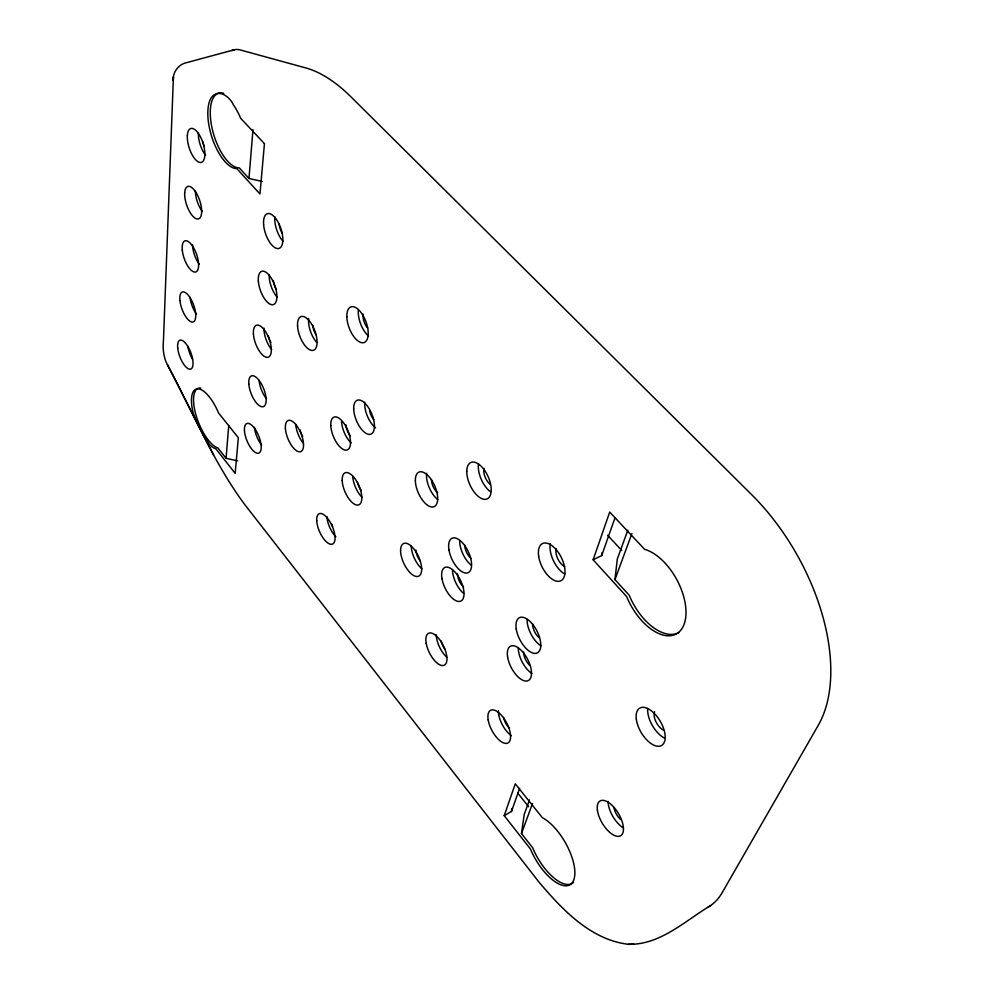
<?xml version="1.0" encoding="UTF-8"?>
<svg xmlns="http://www.w3.org/2000/svg" width="994" height="994" viewBox="0 0 994 994"><rect width="100%" height="100%" fill="white"/><g stroke="black" fill="none" stroke-linecap="round" stroke-linejoin="round"><path stroke-width="1.49" d="M237.591 460.868L226.06 458.296L228.744 425.556M262.279 181.455L248.972 178.498L252.961 129.68M679.337 632.296A47.538 26.378 61.6 0 1 629.202 595.232L614.951 579.614L617.299 559.038L627.81 530.212M593.132 559.796L609.72 512.084L644.621 549.334A47.575 26.329 61.6 0 1 683.661 596.512A47.575 26.329 61.6 0 1 668.689 635.812A47.575 26.329 61.6 0 1 626.618 596.562L593.132 559.796L601.693 555.559L602.053 552.614M573.476 882.448A39.375 17.097 60 0 1 532.585 847.671L521.465 833.531L524.236 814.359L529.491 799.934M504.219 815.639L515.265 783.831L542.339 817.664A39.4 17.072 60 0 1 572.643 859.437A39.4 17.072 60 0 1 562.741 885.418A39.4 17.072 60 0 1 530.411 848.963L504.219 815.639L511.463 811.489L511.91 808.544M511.463 811.489L519.626 788.341M601.693 555.559L614.951 517.973M521.465 833.531L532.535 803.45M614.951 579.614L631.886 533.616M710.623 905.571C685.264 920.692 660.19 945.12 628.469 944.3C590.709 939.926 562.032 909.398 538.835 881.914L244.723 504.542C212.902 461.688 192.861 411.665 167.564 364.997L168.073 365.978C163.6 358.374 162.581 349.205 163.463 340.557L173.416 76.824L173.304 80.663C172.422 72.326 178.746 63.927 187.046 62.535L234.497 49.7M628.469 944.3L633.824 944.213M607.607 535.244L621.722 550.465M248.972 178.498L239.305 167.899A38.94 16.761 72.9 0 1 211.859 127.22A38.94 16.761 72.9 0 1 223.799 93.386M517.563 792.877L528.646 806.755M226.06 458.296L217.997 448.046A32.094 12.214 68.3 0 1 195.98 415.032A32.094 12.214 68.3 0 1 200.813 388.095M202.875 434.303L209.473 444.567A32.119 12.189 68.3 0 0 215.934 448.866L235.168 473.343L238.336 437.733L218.605 413.082A32.119 12.189 68.3 0 0 197.98 388.816A32.119 12.189 68.3 0 0 193.022 412.398L196.402 421.456L213.561 454.917M167.564 364.997L200.776 430.203M231.85 50.632A54.856 24.266 73.4 0 1 240.374 49.973L305.916 67.977A183.952 86.49 71 0 1 351.031 96.927L751.613 494.614A168.62 96.753 60.4 0 1 818.286 725.285L722.191 892.624A148.715 72.425 59.4 0 1 708.076 907.187M511.314 735.684A18.426 8.362 61.9 0 1 498.392 710.772M509.5 728.229A10.188 4.622 61.9 0 1 503.598 717.395M531.889 673.497A19.284 9.269 62.4 0 1 518.272 647.492M530.013 665.582A10.661 5.119 62.4 0 1 523.627 652.039M541.022 645.864A19.669 9.679 62.7 0 1 527.093 619.374M539.121 637.738A10.872 5.355 62.7 0 1 532.598 623.921M470.994 565.027A18.923 9.095 64.8 0 1 459.675 540.997M471.044 558.454A10.449 5.032 64.8 0 1 464.77 545.134M463.564 593.356A18.551 8.722 64.4 0 1 452.481 569.786M463.589 586.994A10.251 4.821 64.4 0 1 457.451 573.936M446.815 657.258A17.73 7.915 63.7 0 1 436.267 634.719M445.287 649.778A9.803 4.374 63.7 0 1 441.15 640.956M564.778 574.06A20.675 10.797 63.6 0 1 550.365 543.668M564.729 566.543A11.419 5.964 63.6 0 1 556.28 548.725M490.241 491.608A19.88 10.089 65.9 0 1 478.524 463.726M490.353 484.451A10.984 5.579 65.9 0 1 483.991 468.336M421.941 568.866A17.929 8.176 65.2 0 1 411.243 546.079M420.338 561.113A9.903 4.523 65.2 0 1 415.927 550.017M437.72 499.609A18.799 9.021 66.2 0 1 426.625 473.256M437.671 492.875A10.387 4.982 66.2 0 1 431.446 479.655M375.533 427.83A18.215 8.449 67.8 0 1 364.761 402.272M373.819 419.667A10.064 4.672 67.8 0 1 369.582 410.646M362.214 497.497A17.358 7.704 66.7 0 1 352.746 476.213M361.406 490.601A9.592 4.249 66.7 0 1 357.355 481.978M261.658 445.113A15.892 6.424 68 0 1 254.476 427.283M266.491 398.78A16.413 6.809 68.7 0 1 259.099 380.367M271.635 349.54A16.973 7.231 69.4 0 1 263.957 328.107M270.952 342.408A9.381 3.988 69.4 0 1 268.305 335.786M277.115 297.119A17.581 7.679 70.3 0 1 269.188 274.891M276.431 289.614A9.716 4.237 70.3 0 1 273.362 280.445M282.955 241.207A18.252 8.163 71.3 0 1 274.866 216.866M282.259 233.279A10.089 4.51 71.3 0 1 279.09 223.749M192.55 359.194A15.37 5.914 69.3 0 1 187.704 345.949M196.514 314.179A15.879 6.25 70 0 1 190.04 297.293M199.347 264.379A16.426 6.598 70.8 0 1 192.55 244.524M202.366 211.498A17.022 6.983 71.6 0 1 195.358 190.91M205.572 155.238A17.681 7.393 72.6 0 1 198.378 132.612M204.317 146.255A9.778 4.088 72.6 0 1 202.714 141.483M623.375 827.952A20.128 9.53 59.2 0 1 608.055 801.437M620.467 819.342A11.12 5.268 59.2 0 1 613.981 807.563M664.327 738.033A21.557 11.182 59.5 0 1 647.703 708.436M663.321 730.093A11.916 6.175 59.5 0 1 654.599 711.716M335.86 536.748A16.525 6.97 66.3 0 1 326.852 516.482M332.667 526.435A9.132 3.852 66.3 0 1 331.785 524.236M303.282 443.225A16.712 7.107 67.8 0 1 295.752 424.475M302.698 436.428A9.232 3.926 67.8 0 1 300.076 429.893M351.13 442.926A17.619 7.915 67.7 0 1 341.526 421.357M350.286 435.794A9.741 4.374 67.7 0 1 345.912 424.836M316.564 342.271A17.904 8.051 69.5 0 1 308.649 318.478M315.968 334.729A9.89 4.448 69.5 0 1 312.874 325.411M368.538 335.972A18.936 9.033 69.6 0 1 358.312 310.203M367.681 328.07A10.462 4.995 69.6 0 1 363.121 314.092M264.441 143.658L259.968 194.004L236.87 168.645A38.965 16.724 72.8 0 1 212.815 139.881A38.965 16.724 72.8 0 1 211.362 97.586C218.32 88.044 229.763 96.716 233.354 104.755A38.965 16.724 72.8 0 1 240.635 118.261L264.441 143.658M488.178 719.917A18.501 8.287 62 0 0 506.99 743.313A18.501 8.287 62 0 0 502.566 716.649A18.501 8.287 62 0 0 488.178 719.917M507.599 656.91A19.371 9.182 62.5 0 0 527.541 680.89A19.371 9.182 62.5 0 0 523.08 652.375A19.371 9.182 62.5 0 0 507.599 656.91M516.221 628.916A19.756 9.592 62.8 0 0 536.685 653.145A19.756 9.592 62.8 0 0 532.2 623.785A19.756 9.592 62.8 0 0 516.221 628.916M448.977 550.042A18.998 9.008 64.8 0 0 468.112 572.693A18.998 9.008 64.8 0 0 463.229 543.668A18.998 9.008 64.8 0 0 448.977 550.042M441.982 578.719A18.625 8.648 64.4 0 0 460.669 601.171A18.625 8.648 64.4 0 0 455.824 572.966A18.625 8.648 64.4 0 0 441.982 578.719M426.215 643.404A17.793 7.828 63.7 0 0 443.883 665.384A17.793 7.828 63.7 0 0 439.137 638.98A17.793 7.828 63.7 0 0 426.215 643.404M538.636 556.155A20.762 10.71 63.6 0 0 560.467 580.956A20.762 10.71 63.6 0 0 555.944 549.371A20.762 10.71 63.6 0 0 538.636 556.155M466.77 471.193A19.967 10.002 65.9 0 0 484.861 499.373A19.967 10.002 65.9 0 0 485.383 471.516A19.967 10.002 65.9 0 0 466.77 471.193M400.582 550.738A17.991 8.101 65.2 0 0 416.536 576.508A17.991 8.101 65.2 0 0 416.237 552.279A17.991 8.101 65.2 0 0 400.582 550.738M415.355 480.363A18.874 8.934 66.2 0 0 432.179 507.027A18.874 8.934 66.2 0 0 432.055 480.785A18.874 8.934 66.2 0 0 415.355 480.363M353.69 408.969A18.29 8.362 67.8 0 0 369.656 434.415A18.29 8.362 67.8 0 0 368.824 408.186A18.29 8.362 67.8 0 0 353.69 408.969M342.184 480.487A17.432 7.617 66.7 0 0 357.355 505.101A17.432 7.617 66.7 0 0 356.424 480.847A17.432 7.617 66.7 0 0 342.184 480.487M244.487 431.036A15.954 6.349 67.9 0 0 257.906 453.289A15.954 6.349 67.9 0 0 256.067 430.626A15.954 6.349 67.9 0 0 244.487 431.036M248.823 384.069A16.463 6.734 68.6 0 0 262.677 406.782A16.463 6.734 68.6 0 0 260.838 382.951A16.463 6.734 68.6 0 0 248.823 384.069M253.433 334.146A17.035 7.144 69.4 0 0 267.746 357.343A17.035 7.144 69.4 0 0 265.895 332.244A17.035 7.144 69.4 0 0 253.433 334.146M258.341 280.979A17.643 7.604 70.3 0 0 273.139 304.673A17.643 7.604 70.3 0 0 271.3 278.183A17.643 7.604 70.3 0 0 258.341 280.979M263.584 224.259A18.327 8.089 71.2 0 0 278.904 248.463A18.327 8.089 71.2 0 0 277.077 220.444A18.327 8.089 71.2 0 0 263.584 224.259M177.727 348.148A15.419 5.852 69.3 0 0 190.339 369.184A15.419 5.852 69.3 0 0 187.928 346.583A15.419 5.852 69.3 0 0 177.727 348.148M179.939 300.573A15.929 6.175 69.9 0 0 192.923 322.019A15.929 6.175 69.9 0 0 190.475 298.299A15.929 6.175 69.9 0 0 179.939 300.573M182.287 250.14A16.476 6.536 70.7 0 0 195.681 271.996A16.476 6.536 70.7 0 0 193.184 247.046A16.476 6.536 70.7 0 0 182.287 250.14M184.685 192.848A17.084 6.908 71.5 0 0 196.737 218.891A17.084 6.908 71.5 0 0 198.03 196.24A17.084 6.908 71.5 0 0 184.685 192.848M187.344 135.606A17.755 7.318 72.5 0 0 199.782 162.444A17.755 7.318 72.5 0 0 201.161 138.29A17.755 7.318 72.5 0 0 187.344 135.606M597.406 810.272A20.215 9.443 59.3 0 0 618.728 836.352A20.215 9.443 59.3 0 0 614.913 808.433A20.215 9.443 59.3 0 0 597.406 810.272M636.297 718.985A21.657 11.083 59.6 0 0 659.73 746.183A21.657 11.083 59.6 0 0 655.99 715.245A21.657 11.083 59.6 0 0 636.297 718.985M316.713 520.694A16.575 6.896 66.3 0 0 331.027 544.302A16.575 6.896 66.3 0 0 329.859 521.639A16.575 6.896 66.3 0 0 316.713 520.694M285.402 428.402A16.774 7.033 67.8 0 0 299.716 451.81A16.774 7.033 67.8 0 0 298.225 427.942A16.774 7.033 67.8 0 0 285.402 428.402M330.778 425.469A17.693 7.828 67.7 0 0 346.111 450.158A17.693 7.828 67.7 0 0 345.042 424.96A17.693 7.828 67.7 0 0 330.778 425.469M297.554 325.982A17.967 7.977 69.4 0 0 312.886 350.435A17.967 7.977 69.4 0 0 311.445 323.858A17.967 7.977 69.4 0 0 297.554 325.982M346.831 316.875A19.01 8.946 69.5 0 0 363.332 342.731A19.01 8.946 69.5 0 0 362.4 314.489A19.01 8.946 69.5 0 0 346.831 316.875"/></g></svg>
